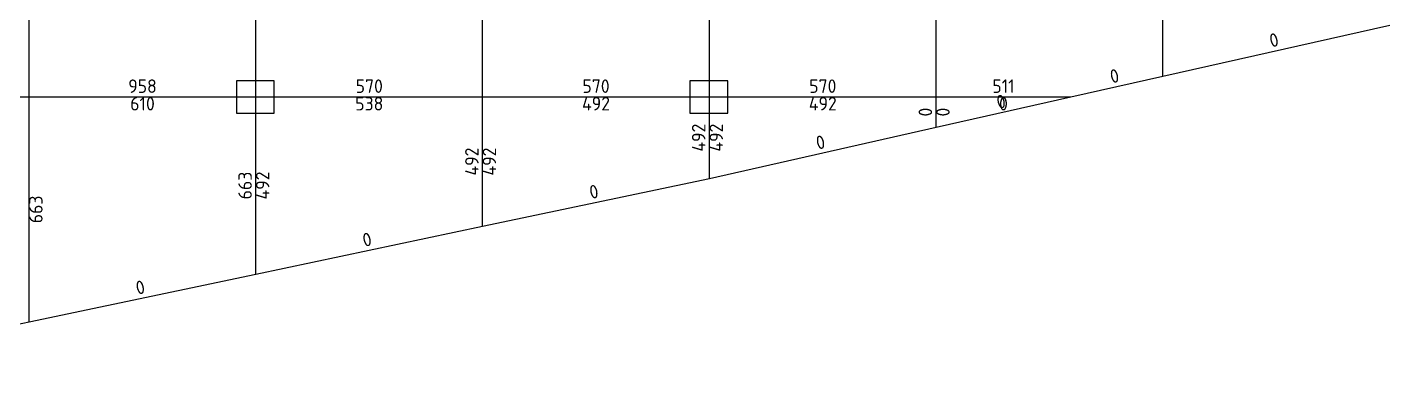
# Model space of a CAD drawing. Header units: millimetres. Extents: x -245177 to 1112891, y -1092030 to 122567.
# Drawn here: x -133135 to -107900, y -1053671 to -1047332 of the extents above; entities that cross this region are included whole.
import ezdxf
from ezdxf.enums import TextEntityAlignment as Align

# ---------------------------------------------------------------- set-up
doc = ezdxf.new("R2010")
doc.units = ezdxf.units.MM
doc.header["$MEASUREMENT"] = 0
for name, color, linetype in [('13', 4, 'Continuous'), ('dsg', 7, 'Continuous'), ('jiantu', 134, 'Continuous')]:
    doc.layers.add(name, color=color, linetype=linetype)
doc.styles.add('TrueTypeFont', font='yjkeng.shx', dxfattribs={"bigfont": 'yjkchn.shx'})

msp = doc.modelspace()

# ---------------------------------------------------------------- linework, layer by layer
at = {"layer": 'jiantu'}
for p, q in [((-133100, -1048622), (-133100, -1044422)), ((-128900, -1048622), (-128900, -1044422)), ((-124700, -1048622), (-124700, -1044422)), ((-120500, -1048622), (-120500, -1044422)), ((-116300, -1048622), (-116300, -1044422)), ((-112100, -1048237), (-112100, -1044422)), ((-137300, -1048622), (-133100, -1048622)), ((-133100, -1048622), (-128900, -1048622)), ((-133100, -1052786), (-133100, -1048622)), ((-128900, -1048622), (-124700, -1048622)), ((-128900, -1051900), (-128900, -1048622)), ((-124700, -1048622), (-120500, -1048622)), ((-124700, -1051014), (-124700, -1048622)), ((-120500, -1048622), (-116300, -1048622)), ((-120499, -1050129), (-120500, -1048622)), ((-116300, -1048622), (-113809, -1048622)), ((-116300, -1049183), (-116300, -1048622))]:
    msp.add_line(p, q, dxfattribs=at)
at = {"layer": 'jiantu', "color": 94}
for p, q in [((-112100, -1048237), (-107900, -1047291)), ((-113809, -1048622), (-112100, -1048237)), ((-116300, -1049183), (-113809, -1048622)), ((-120499, -1050129), (-116300, -1049183)), ((-124700, -1051014), (-120499, -1050129)), ((-128900, -1051900), (-124700, -1051014)), ((-133100, -1052786), (-128900, -1051900)), ((-137300, -1053671), (-133100, -1052786))]:
    msp.add_line(p, q, dxfattribs=at)
at = {"layer": 'jiantu', "color": 54}
for points in [[(-128560, -1048322), (-129260, -1048322), (-129260, -1048922), (-128560, -1048922)], [(-120160, -1048322), (-120860, -1048322), (-120860, -1048922), (-120160, -1048922)]]:
    msp.add_lwpolyline(points, close=True, dxfattribs=at)

# ---------------------------------------------------------------- texts
at = {"layer": '13', "color": 4, "linetype": 'Continuous', "style": 'TrueTypeFont'}
for p in [(-126800, -1048622), (-122600, -1048622), (-118400, -1048622)]:
    msp.add_text('570', height=250, dxfattribs=at).set_placement(p, align=Align.BOTTOM_CENTER)
for s, p in [('610', (-131000, -1048622)), ('538', (-126800, -1048622))]:
    msp.add_text(s, height=250, dxfattribs=at).set_placement(p, align=Align.TOP_CENTER)
msp.add_text('663', height=250, rotation=90, dxfattribs=at).set_placement((-128900, -1050261), align=Align.BOTTOM_CENTER)
msp.add_text('663', height=250, rotation=90, dxfattribs=at).set_placement((-133100, -1050704), align=Align.TOP_CENTER)
at = {"layer": 'dsg', "color": 1, "linetype": 'Continuous', "style": 'TrueTypeFont'}
for s, rotation, p in [('0', 12.6924, (-110000, -1047764)), ('0', 12.6924, (-112954, -1048429)), ('0', 12.6924, (-115054, -1048902)), ('0', 90, (-116300, -1048902)), ('492', 90, (-120499, -1049375)), ('0', 12.6924, (-118399, -1049656)), ('492', 90, (-124700, -1049818)), ('0', 11.908, (-122599, -1050571)), ('0', 11.908, (-126800, -1051457)), ('0', 11.908, (-131000, -1052343))]:
    msp.add_text(s, height=250, rotation=rotation, dxfattribs=at).set_placement(p, align=Align.BOTTOM_CENTER)
at = {"layer": 'dsg', "color": 6, "linetype": 'Continuous', "style": 'TrueTypeFont'}
msp.add_text('958', height=250, dxfattribs=at).set_placement((-131000, -1048622), align=Align.BOTTOM_CENTER)
at = {"layer": 'dsg', "color": 1, "linetype": 'Continuous', "style": 'TrueTypeFont'}
msp.add_text('511', height=250, dxfattribs=at).set_placement((-115054, -1048622), align=Align.BOTTOM_CENTER)
for s, p in [('492', (-122600, -1048622)), ('492', (-118400, -1048622)), ('0', (-115054, -1048622))]:
    msp.add_text(s, height=250, dxfattribs=at).set_placement(p, align=Align.TOP_CENTER)
for s, p in [('0', (-116300, -1048902)), ('492', (-120499, -1049375)), ('492', (-124700, -1049818)), ('492', (-128900, -1050261))]:
    msp.add_text(s, height=250, rotation=90, dxfattribs=at).set_placement(p, align=Align.TOP_CENTER)

doc.saveas('drawing.dxf')
